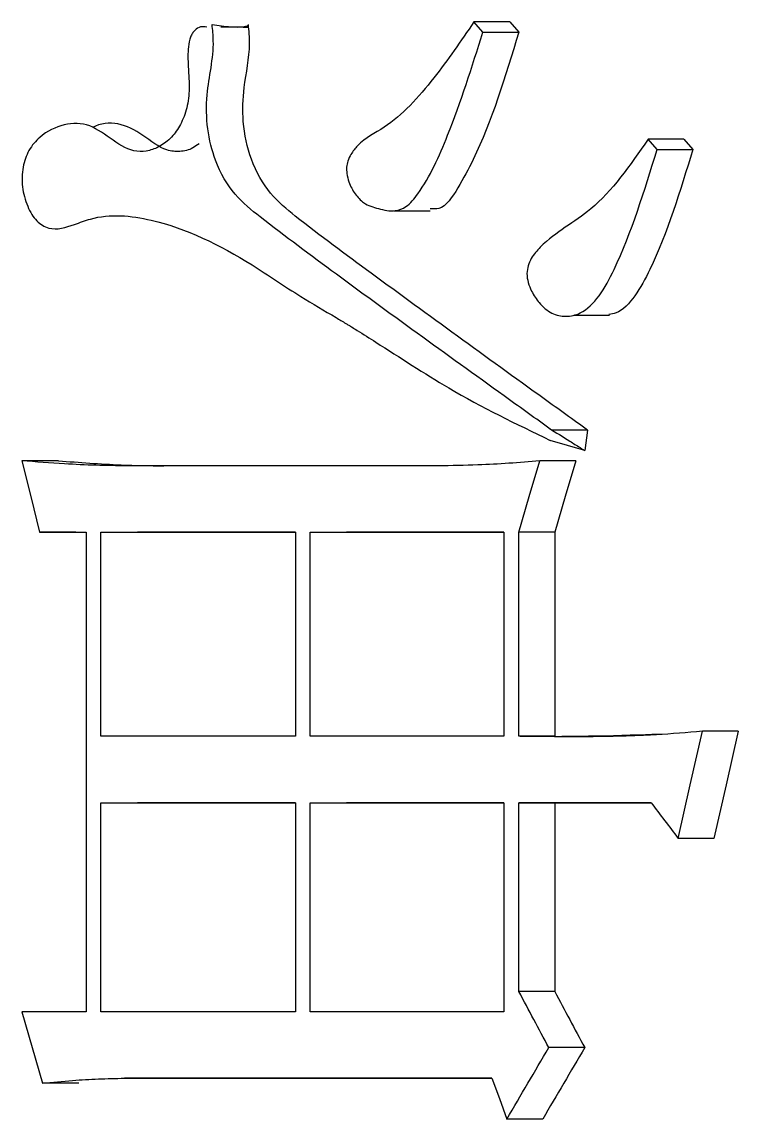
# Model space of a CAD drawing. Header units: millimetres. Extents: x 2063 to 4500, y 825 to 2548.
# Drawn here: x 3155.179 to 3156.698, y 1518.87 to 1521.196 of the extents above; entities that cross this region are included whole.
import ezdxf

# ---------------------------------------------------------------- set-up
doc = ezdxf.new("R2010")
doc.units = ezdxf.units.MM

msp = doc.modelspace()

# ---------------------------------------------------------------- linework, layer by layer
at = {"color": 7, "linetype": 'Continuous', "lineweight": 25}
for p, q in [((3156.1566, 1521.1744), (3156.1376, 1521.196)), ((3156.2139, 1521.196), (3156.1376, 1521.196)), ((3156.2139, 1521.196), (3156.2328, 1521.1744)), ((3156.5825, 1520.9472), (3156.5068, 1520.9472)), ((3156.5259, 1520.9255), (3156.5068, 1520.9472)), ((3156.5825, 1520.9472), (3156.6017, 1520.9255)), ((3155.9675, 1520.7958), (3156.0445, 1520.7958)), ((3156.3492, 1520.5741), (3156.4252, 1520.5741)), ((3156.3787, 1520.3306), (3156.3724, 1520.2873)), ((3156.3724, 1520.2873), (3156.2995, 1520.309)), ((3155.2566, 1520.2657), (3155.1793, 1520.2657)), ((3156.0617, 1520.2549), (3155.4028, 1520.2549)), ((3155.4798, 1520.2549), (3155.4028, 1520.2549)), ((3156.3533, 1520.2657), (3156.2773, 1520.2657)), ((3155.2164, 1520.1142), (3155.3157, 1520.1142)), ((3155.2937, 1520.1142), (3155.2164, 1520.1142)), ((3155.3157, 1520.1142), (3155.3157, 1519.0974)), ((3155.3468, 1520.1142), (3155.7591, 1520.1142)), ((3155.3468, 1519.6816), (3155.3468, 1520.1142)), ((3155.3468, 1520.1142), (3155.4239, 1520.1142)), ((3155.7591, 1520.1142), (3155.424, 1520.1142)), ((3155.7591, 1520.1142), (3155.7591, 1519.6816)), ((3155.7905, 1520.1142), (3156.201, 1520.1143)), ((3155.7905, 1519.6816), (3155.7905, 1520.1142)), ((3155.7905, 1520.1142), (3155.8672, 1520.1142)), ((3156.201, 1520.1143), (3155.8672, 1520.1142)), ((3156.201, 1520.1143), (3156.201, 1519.6816)), ((3156.2328, 1519.6816), (3156.2328, 1520.1143)), ((3156.3089, 1520.1143), (3156.2328, 1520.1143)), ((3156.3089, 1520.1143), (3156.3089, 1519.6816)), ((3155.7591, 1519.6816), (3155.3468, 1519.6816)), ((3156.201, 1519.6816), (3155.7905, 1519.6816)), ((3156.3089, 1519.6816), (3156.2328, 1519.6816)), ((3156.6976, 1519.6924), (3156.622, 1519.6924)), ((3155.3468, 1519.5409), (3155.7591, 1519.5409)), ((3155.3468, 1519.0974), (3155.3468, 1519.5409)), ((3155.3468, 1519.5409), (3155.4239, 1519.5409)), ((3155.7591, 1519.5409), (3155.424, 1519.5409)), ((3155.7591, 1519.5409), (3155.7591, 1519.0974)), ((3155.7905, 1519.5409), (3156.201, 1519.5409)), ((3155.7905, 1519.0974), (3155.7905, 1519.5409)), ((3155.7905, 1519.5409), (3155.8672, 1519.5409)), ((3156.201, 1519.5409), (3155.8672, 1519.5409)), ((3156.201, 1519.5409), (3156.201, 1519.0974)), ((3156.2328, 1519.5409), (3156.5132, 1519.5409)), ((3156.2328, 1519.1407), (3156.2328, 1519.5409)), ((3156.3089, 1519.5409), (3156.2328, 1519.5409)), ((3156.5132, 1519.5409), (3156.3089, 1519.5409)), ((3156.3089, 1519.5409), (3156.3089, 1519.1407)), ((3156.6464, 1519.4652), (3156.5707, 1519.4652)), ((3156.3089, 1519.1407), (3156.2328, 1519.1407)), ((3155.3157, 1519.0974), (3155.1793, 1519.0974)), ((3155.7591, 1519.0974), (3155.3468, 1519.0974)), ((3156.201, 1519.0974), (3155.7905, 1519.0974)), ((3156.3724, 1519.0217), (3156.2963, 1519.0217)), ((3155.3965, 1518.9568), (3156.1757, 1518.9568)), ((3155.4736, 1518.9568), (3155.3965, 1518.9568)), ((3156.1757, 1518.9568), (3155.4737, 1518.9568)), ((3155.2999, 1518.946), (3155.2226, 1518.946)), ((3156.2835, 1518.8703), (3156.2074, 1518.8703))]:
    msp.add_line(p, q, dxfattribs=at)
at = {"color": 7, "linetype": 'Continuous', "lineweight": 25, "flags": 128}
for points in [[(3156.1566, 1521.1744), (3156.1844, 1521.1744), (3156.2086, 1521.1744), (3156.2328, 1521.1744)], [(3156.5259, 1520.9255), (3156.554, 1520.9255), (3156.5779, 1520.9255), (3156.6017, 1520.9255)], [(3156.3787, 1520.3306), (3156.3445, 1520.3306), (3156.3236, 1520.3306), (3156.3027, 1520.3306)], [(3155.1793, 1520.2657), (3155.1979, 1520.19), (3155.2164, 1520.1142)], [(3156.2328, 1520.1143), (3156.255, 1520.19), (3156.2773, 1520.2657)], [(3156.3533, 1520.2657), (3156.3311, 1520.19), (3156.3089, 1520.1143)], [(3156.5707, 1519.4652), (3156.5963, 1519.5788), (3156.622, 1519.6924)], [(3156.6976, 1519.6924), (3156.672, 1519.5788), (3156.6464, 1519.4652)], [(3155.1793, 1519.0974), (3155.2009, 1519.0217), (3155.2226, 1518.946)], [(3156.1757, 1518.9568), (3156.1915, 1518.9135), (3156.2074, 1518.8703)]]:
    msp.add_lwpolyline(points, dxfattribs=at)
at = {"color": 7, "linetype": 'Continuous', "lineweight": 25}
for points, knots in [([(3155.5711, 1521.1851), (3155.5668, 1521.1857), (3155.5579, 1521.1869), (3155.5475, 1521.1802), (3155.5405, 1521.1721), (3155.535, 1521.161), (3155.5303, 1521.137), (3155.5317, 1521.1065), (3155.5332, 1521.0789), (3155.5344, 1521.0511), (3155.5312, 1521.0184), (3155.5186, 1520.9817), (3155.4993, 1520.9527), (3155.4756, 1520.9333), (3155.4496, 1520.9222), (3155.414, 1520.9191), (3155.3718, 1520.9438), (3155.3237, 1520.9821), (3155.2682, 1520.9816), (3155.2236, 1520.9608), (3155.197, 1520.9306), (3155.1863, 1520.907), (3155.1814, 1520.8878), (3155.1792, 1520.8672), (3155.1801, 1520.8459), (3155.1842, 1520.8248), (3155.191, 1520.8052), (3155.1998, 1520.7878), (3155.2104, 1520.774), (3155.2226, 1520.7642), (3155.2492, 1520.7527), (3155.2843, 1520.764), (3155.3546, 1520.791), (3155.4858, 1520.7786), (3155.6339, 1520.7064), (3155.7603, 1520.6187), (3155.8273, 1520.5802), (3155.8611, 1520.5598), (3155.8711, 1520.5538), (3155.8744, 1520.5518), (3155.8769, 1520.5503), (3155.8817, 1520.5472), (3155.8996, 1520.536), (3155.9677, 1520.4934), (3156.1013, 1520.4047), (3156.2271, 1520.3439), (3156.2995, 1520.309)], [0, 0, 0, 0, 0.00737, 0.015009, 0.018555, 0.022128, 0.030111, 0.045178, 0.055064, 0.060343, 0.075509, 0.090437, 0.104896, 0.120548, 0.135595, 0.150698, 0.180779, 0.211233, 0.242231, 0.273349, 0.290015, 0.297441, 0.304692, 0.312416, 0.319982, 0.327794, 0.336224, 0.34425, 0.351944, 0.359644, 0.367692, 0.398957, 0.418859, 0.492604, 0.619034, 0.682459, 0.727701, 0.740175, 0.743874, 0.745883, 0.74615, 0.748384, 0.7547, 0.77878, 0.872725, 1, 1, 1, 1]), ([(3156.3053, 1520.3288), (3156.2745, 1520.3509), (3156.1207, 1520.4613), (3155.9127, 1520.6111), (3155.7194, 1520.7547), (3155.6291, 1520.8264), (3155.5897, 1520.8928), (3155.5706, 1520.9688), (3155.5692, 1521.0571), (3155.5889, 1521.129), (3155.5836, 1521.1792), (3155.5824, 1521.1907)], [0, 0, 0, 0, 0.101091, 0.505417, 0.686144, 0.747623, 0.809949, 0.856214, 0.902538, 0.977672, 1, 1, 1, 1]), ([(3155.5824, 1521.1907), (3155.5956, 1521.1887), (3155.6186, 1521.1852), (3155.6436, 1521.1849), (3155.656, 1521.1869), (3155.6589, 1521.1887), (3155.6594, 1521.1897), (3155.6594, 1521.1902), (3155.6594, 1521.1905), (3155.6594, 1521.1907)], [0, 0, 0, 0, 0.493604, 0.861876, 0.955662, 0.982084, 0.991539, 0.995796, 1, 1, 1, 1]), ([(3155.6481, 1521.1852), (3155.6506, 1521.1852), (3155.6544, 1521.1852), (3155.6583, 1521.1852), (3155.6595, 1521.1852), (3155.6596, 1521.1852), (3155.6596, 1521.1852), (3155.6565, 1521.1852), (3155.6391, 1521.1852), (3155.6225, 1521.1852), (3155.6079, 1521.1852), (3155.6012, 1521.1852)], [0, 0, 0, 0, 0.13378, 0.2044, 0.212318, 0.214881, 0.216602, 0.217222, 0.490673, 0.769444, 1, 1, 1, 1]), ([(3156.3787, 1520.3306), (3156.348, 1520.3527), (3156.1941, 1520.4633), (3155.9868, 1520.6138), (3155.7937, 1520.7559), (3155.7042, 1520.8285), (3155.6637, 1520.8986), (3155.6457, 1520.9804), (3155.6489, 1521.065), (3155.6648, 1521.1319), (3155.6606, 1521.1771), (3155.6594, 1521.1907)], [0, 0, 0, 0, 0.101474, 0.507349, 0.687605, 0.74902, 0.811274, 0.865807, 0.912165, 0.973682, 1, 1, 1, 1]), ([(3156.1376, 1521.196), (3156.1099, 1521.1556), (3156.0517, 1521.0708), (3155.9687, 1520.979), (3155.9018, 1520.9485), (3155.8779, 1520.9184), (3155.8702, 1520.9025), (3155.8672, 1520.8882), (3155.8678, 1520.8727), (3155.8732, 1520.8525), (3155.8852, 1520.8304), (3155.9062, 1520.8082), (3155.9362, 1520.7998), (3155.9666, 1520.7927), (3155.9966, 1520.8034), (3156.0383, 1520.8543), (3156.0949, 1520.979), (3156.1332, 1521.1003), (3156.1566, 1521.1744)], [0, 0, 0, 0, 0.145124, 0.304252, 0.383323, 0.40611, 0.420719, 0.431527, 0.442364, 0.458238, 0.484495, 0.512276, 0.553409, 0.599258, 0.628708, 0.668116, 0.797317, 1, 1, 1, 1]), ([(3156.2328, 1521.1744), (3156.204, 1521.0797), (3156.1678, 1520.9609), (3156.1051, 1520.8451), (3156.074, 1520.7973), (3156.0512, 1520.7995), (3156.0451, 1520.8001)], [0, 0, 0, 0, 0.628291, 0.787843, 0.943892, 1, 1, 1, 1]), ([(3155.5549, 1520.9378), (3155.5505, 1520.9346), (3155.5376, 1520.9253), (3155.5143, 1520.9201), (3155.4771, 1520.9234), (3155.436, 1520.9577), (3155.3838, 1520.9851), (3155.3457, 1520.9816), (3155.3286, 1520.972), (3155.3286, 1520.972)], [0, 0, 0, 0, 0.0611875, 0.1807988, 0.2971969, 0.5319522, 0.7661169, 0.9995646, 1, 1, 1, 1]), ([(3156.5068, 1520.9472), (3156.4685, 1520.8921), (3156.4007, 1520.7946), (3156.3038, 1520.7481), (3156.2613, 1520.7003), (3156.2522, 1520.6799), (3156.249, 1520.6619), (3156.2522, 1520.6427), (3156.261, 1520.6213), (3156.2772, 1520.597), (3156.3021, 1520.5761), (3156.3328, 1520.57), (3156.3687, 1520.5775), (3156.4052, 1520.6135), (3156.465, 1520.727), (3156.4989, 1520.8375), (3156.5259, 1520.9255)], [0, 0, 0, 0, 0.207529, 0.367373, 0.400836, 0.41667, 0.431354, 0.448141, 0.466694, 0.497248, 0.538464, 0.578549, 0.619959, 0.682144, 0.746848, 1, 1, 1, 1]), ([(3156.6017, 1520.9255), (3156.5747, 1520.8371), (3156.5409, 1520.726), (3156.481, 1520.6143), (3156.4494, 1520.5798), (3156.4288, 1520.5764), (3156.4237, 1520.5756)], [0, 0, 0, 0, 0.631825, 0.793272, 0.948374, 1, 1, 1, 1]), ([(3156.2968, 1520.3349), (3156.3115, 1520.3257), (3156.3334, 1520.312), (3156.3574, 1520.2969), (3156.368, 1520.2902), (3156.3712, 1520.2881), (3156.3724, 1520.2873)], [0, 0, 0, 0, 0.582257, 0.869629, 0.954439, 1, 1, 1, 1]), ([(3155.4028, 1520.2549), (3155.3805, 1520.2552), (3155.3361, 1520.2558), (3155.2615, 1520.2593), (3155.2094, 1520.2633), (3155.1793, 1520.2657)], [0, 0, 0, 0, 0.297543, 0.595099, 1, 1, 1, 1]), ([(3155.2568, 1520.2657), (3155.2789, 1520.264), (3155.3231, 1520.2606), (3155.3974, 1520.2561), (3155.4498, 1520.2553), (3155.4799, 1520.2549)], [0, 0, 0, 0, 0.29793, 0.595868, 1, 1, 1, 1]), ([(3156.2773, 1520.2657), (3156.2554, 1520.2638), (3156.2117, 1520.2599), (3156.1398, 1520.2562), (3156.0898, 1520.2553), (3156.0617, 1520.2549)], [0, 0, 0, 0, 0.303893, 0.607799, 1, 1, 1, 1]), ([(3156.622, 1519.6924), (3156.5894, 1519.6896), (3156.5528, 1519.6865), (3156.5142, 1519.6844), (3156.504, 1519.6839), (3156.4939, 1519.6835), (3156.4817, 1519.683), (3156.4695, 1519.6825), (3156.4573, 1519.6821), (3156.4452, 1519.6818), (3156.433, 1519.6815), (3156.4208, 1519.6813), (3156.4086, 1519.6811), (3156.3965, 1519.6809), (3156.3843, 1519.6808), (3156.3721, 1519.6807), (3156.36, 1519.6807), (3156.3478, 1519.6807), (3156.3357, 1519.6807), (3156.3235, 1519.6808), (3156.3134, 1519.6808), (3156.3053, 1519.6809), (3156.2993, 1519.6809), (3156.2932, 1519.681), (3156.2871, 1519.681), (3156.2811, 1519.6811), (3156.275, 1519.6811), (3156.2689, 1519.6812), (3156.2629, 1519.6812), (3156.2568, 1519.6813), (3156.2507, 1519.6814), (3156.2427, 1519.6815), (3156.2368, 1519.6815), (3156.2328, 1519.6816)], [0, 0, 0, 0, 0.250151, 0.281419, 0.297053, 0.328322, 0.35959, 0.390858, 0.422126, 0.453395, 0.484663, 0.515931, 0.5472, 0.578468, 0.609736, 0.641004, 0.672273, 0.703541, 0.734809, 0.766077, 0.797346, 0.81298, 0.828614, 0.844248, 0.859882, 0.875516, 0.891151, 0.906785, 0.922419, 0.938053, 0.953687, 0.969321, 1, 1, 1, 1]), ([(3156.536, 1519.6857), (3156.5351, 1519.6857), (3156.5253, 1519.6861), (3156.4312, 1519.6818), (3156.3683, 1519.6815), (3156.3337, 1519.6815), (3156.3236, 1519.6815), (3156.3238, 1519.6815), (3156.3239, 1519.6814)], [0, 0, 0, 0, 0.055768, 0.55582, 0.7982, 0.940395, 0.975861, 1, 1, 1, 1]), ([(3156.5132, 1519.5409), (3156.5227, 1519.5283), (3156.5419, 1519.5031), (3156.5611, 1519.4778), (3156.5707, 1519.4652)], [0, 0, 0, 0, 0.5000004, 1, 1, 1, 1]), ([(3156.2963, 1519.0217), (3156.2857, 1519.0415), (3156.2645, 1519.0812), (3156.2434, 1519.1209), (3156.2328, 1519.1407)], [0, 0, 0, 0, 0.5, 1, 1, 1, 1]), ([(3156.3089, 1519.1407), (3156.3195, 1519.1209), (3156.3406, 1519.0812), (3156.3618, 1519.0415), (3156.3724, 1519.0217)], [0, 0, 0, 0, 0.5, 1, 1, 1, 1]), ([(3156.2074, 1518.8703), (3156.2222, 1518.8955), (3156.2518, 1518.946), (3156.2815, 1518.9965), (3156.2963, 1519.0217)], [0, 0, 0, 0, 0.499999, 1, 1, 1, 1]), ([(3156.3724, 1519.0217), (3156.3576, 1518.9965), (3156.3279, 1518.946), (3156.2983, 1518.8955), (3156.2835, 1518.8703)], [0, 0, 0, 0, 0.499999, 1, 1, 1, 1]), ([(3155.2226, 1518.946), (3155.2439, 1518.9483), (3155.2835, 1518.9526), (3155.3415, 1518.9556), (3155.3782, 1518.9564), (3155.3965, 1518.9568)], [0, 0, 0, 0, 0.368696, 0.68428, 1, 1, 1, 1])]:
    msp.add_open_spline(points, degree=3, knots=knots, dxfattribs=at)

doc.saveas('drawing.dxf')
